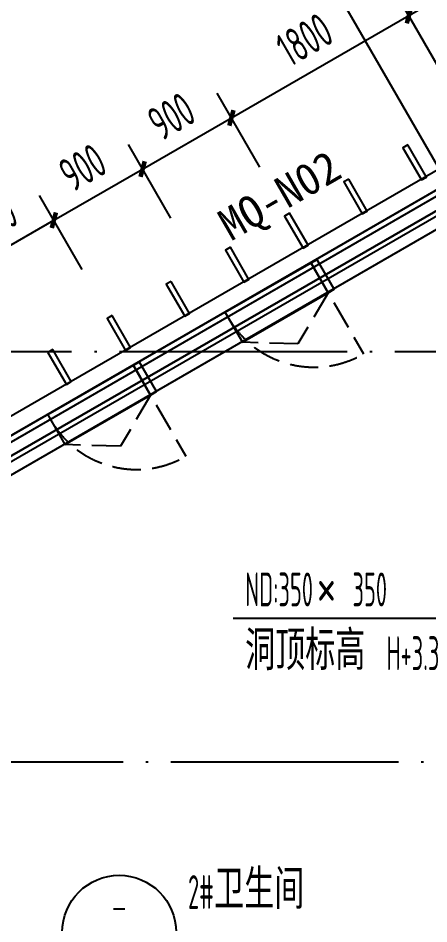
# Model space of a CAD drawing. Extents: x -228436 to 200315, y -41539 to 163917.
# Drawn here: x 42998 to 46607, y 75376 to 83331 of the extents above; entities that cross this region are included whole.
import ezdxf
from ezdxf.enums import TextEntityAlignment as Align

# ---------------------------------------------------------------- set-up
doc = ezdxf.new("R2010")
doc.units = 0
doc.header["$LTSCALE"] = 1000
doc.header["$MEASUREMENT"] = 0
for name, pattern in [('13#楼幕墙$0$DASH', [0.35, 0.25, -0.1]), ('X-104 13#平面$0$ACAD_ISO05W100', [34, 24, -3, 0.5, -3, 0.5, -3]), ('X-104 13#平面$0$DOTE', [2.42, 2, -0.2, 0.02, -0.2])]:
    doc.linetypes.add(name, pattern=pattern)
for name, color, linetype in [('01-标注_尺寸', 124, 'Continuous'), ('01-标注_符号', 200, 'Continuous'), ('02-TEXT_标注', 130, 'Continuous'), ('13#楼幕墙$0$A-C_幕墙龙骨', 133, 'Continuous'), ('13#楼幕墙$0$A-C_玻璃幕墙', 140, 'Continuous'), ('13#楼幕墙$0$A-C_窗', 140, 'Continuous'), ('13#楼幕墙$0$A-TECH_结构', 21, 'Continuous'), ('13#楼幕墙$0$D-铝板', 181, 'Continuous'), ('X-104 13#平面$0$01-标注_符号', 200, 'Continuous'), ('X-104 13#平面$0$02-TEXT_标注', 130, 'Continuous'), ('X-104 13#平面$0$A-TECH_结构', 21, 'Continuous'), ('X-104 13#平面$0$A_AXIS-轴线', 36, 'X-104 13#平面$0$DOTE')]:
    doc.layers.add(name, color=color, linetype=linetype)
doc.layers.add('X-104 13#平面$0$000套内', color=226, linetype='Continuous', lineweight=30, plot=False)
doc.styles.add('_TCH_DIM', font='ros1.shx', dxfattribs={"width": 0.8, "bigfont": 'jd.shx'})
doc.styles.add('_TCH_DIM_T3', font='ros1.shx', dxfattribs={"width": 0.705882, "bigfont": 'jd.shx'})
doc.styles.add('_TCH_LABEL', font='COMPLEX.shx', dxfattribs={"width": 0.8, "bigfont": 'GBCBIG.shx'})
doc.styles.add('X-104 13#平面$0$_TCH_AXIS', font='STXIHEI_0.TTF', dxfattribs={"width": 0.75})
doc.dimstyles.new('_TCH_ARCH&&100', dxfattribs={"dimtxt": 297.5, "dimasz": 100, "dimexe": 250, "dimexo": 300, "dimgap": 126.25, "dimtad": 1, "dimdec": 0, "dimzin": 0, "dimdsep": 46, "dimtxsty": '_TCH_DIM_T3', "dimblk": 'ARCHTICK', "dimcen": 0.09, "dimclrt": 7, "dimazin": 2, "dimtfac": 1, "dimtdec": 0, "dimtix": 1, "dimtmove": 2, "dimatfit": 3, "dimfxl": 0, "dimtolj": 1, "dimtzin": 0, "dimarcsym": 0})

# ---------------------------------------------------------------- blocks, each defined once
blk = doc.blocks.new('13#楼幕墙$0$A$C2B4E24BF')
at = {"linetype": '13#楼幕墙$0$DASH'}
for points in [[(5, 50), (5, 920)], [(5, 300), (460, 557), (875, 300)]]:
    blk.add_lwpolyline(points, dxfattribs=at)
blk.add_lwpolyline([(5, 0), (875, 0), (875, 300), (5, 300)], close=True)
blk.add_arc((5, 50), 870, 0, 90, dxfattribs=at)
blk = doc.blocks.new('13#楼幕墙$0$ccdididi')
blk.add_lwpolyline([(50, 325), (0, 325), (0, 0), (50, 0)], close=True)
blk = doc.blocks.new('13#楼幕墙$0$A$C7A413A1D')
blk.add_lwpolyline([(-70, -300), (-10, -300), (-10, 0), (-70, 0)], close=True)
blk = doc.blocks.new('13#楼幕墙')
at = {"layer": '13#楼幕墙$0$A-C_玻璃幕墙'}
for p, q in [((53293.2, 85645), (37800, 76700)), ((53287.9, 85584.2), (37850, 76671.1)), ((53271.9, 85401.8), (38000, 76584.5))]:
    blk.add_line(p, q, dxfattribs=at)
at = {"layer": '13#楼幕墙$0$A-TECH_结构'}
blk.add_lwpolyline([(4402.3, 77600), (-600, 77600), (-600, 60000), (21800, 60000), (21800, 61600), (58100, 61600), (58100, 81220), (53261.3, 85280.2), (38100, 76526.8), (38100, 72300), (12409.7, 72300), (4402.3, 77600)], dxfattribs=at)
at = {"layer": '13#楼幕墙$0$D-铝板'}
blk.add_lwpolyline([(37725.1, 76830), (53309.2, 85827.4), (53293.2, 85645), (37800, 76700)], close=True, dxfattribs=at)
at = {"layer": '13#楼幕墙$0$A-C_幕墙龙骨', "rotation": 29.95337307627283}
for p in [(45632.8, 81213.8), (44073.2, 80315)]:
    blk.add_blockref('13#楼幕墙$0$A$C7A413A1D', p, dxfattribs=at)
at = {"layer": '13#楼幕墙$0$A-C_窗', "rotation": 209.9533730763658}
for p in [(45576.5, 81181.3), (44016.9, 80282.6)]:
    blk.add_blockref('13#楼幕墙$0$A$C2B4E24BF', p, dxfattribs=at)
at = {"layer": '13#楼幕墙$0$D-铝板', "rotation": 29.95337307636523}
for p in [(46541.3, 81910.4), (46021.4, 81610.8), (45501.6, 81311.3), (44981.7, 81011.7), (44461.8, 80712.1), (43942, 80412.5), (43422.1, 80113)]:
    blk.add_blockref('13#楼幕墙$0$ccdididi', p, dxfattribs=at)
blk = doc.blocks.new('X-104 13#平面$0$轴网')
at = {"layer": 'X-104 13#平面$0$A_AXIS-轴线', "linetype": 'X-104 13#平面$0$DOTE'}
blk.add_line((60408.4, 18000), (-2925, 18000), dxfattribs=at)
blk = doc.blocks.new('X-104 13#平面')
at = {"layer": 'X-104 13#平面$0$000套内'}
blk.add_lwpolyline([(4100, 77750), (4100, 68700), (-750, 68700), (-750, 59850), (21950, 59850), (21950, 61450), (58250, 61450), (58250, 71300), (48400, 71300), (48400, 73450), (53400, 73450), (53400, 80500), (58250, 80500), (58250, 81290.1), (53289, 85452.6), (37950, 76613.3), (37950, 72450), (12454.9, 72450), (4447.4, 77750)], close=True, dxfattribs=at)
at = {"layer": 'X-104 13#平面$0$01-标注_符号'}
blk.add_line((46920.7, 81619.4), (45634.8, 83846.8), dxfattribs=at)
at = {"layer": 'X-104 13#平面$0$A-TECH_结构'}
blk.add_lwpolyline([(58100, 61600), (58100, 81220), (53261.3, 85280.2), (38100, 76526.8), (38100, 72300), (12409.7, 72300), (4402.3, 77600), (-600, 77600), (-600, 60000), (21800, 60000), (21800, 61600)], close=True, dxfattribs=at)
at = {"layer": 'X-104 13#平面$0$A_AXIS-轴线', "linetype": 'X-104 13#平面$0$DOTE'}
blk.add_line((39500, 76800), (60408.4, 76800), dxfattribs=at)
blk.add_blockref('X-104 13#平面$0$轴网', (0, 62400))
at = {"layer": 'X-104 13#平面$0$A-TECH_结构'}
blk.add_blockref('13#楼幕墙', (0, 0), dxfattribs=at)
at = {"layer": 'X-104 13#平面$0$02-TEXT_标注', "linetype": 'X-104 13#平面$0$ACAD_ISO05W100', "style": 'X-104 13#平面$0$_TCH_AXIS'}
blk.add_text('MQ-N02', height=281.25, rotation=29.95337, dxfattribs=at).set_placement((44866.1, 81366.9))
blk = doc.blocks.new('_ArchTick')
at = {"color": 0, "linetype": 'ByBlock', "const_width": 0.4}
blk.add_lwpolyline([(-0.5, -0.5), (0.5, 0.5)], dxfattribs=at)
blk = doc.blocks.new('*D549')
at = {"layer": '01-标注_尺寸', "color": 0, "lineweight": -2, "transparency": 16777216}
for p, q in [((43561, 81123.7), (43187.3, 81772.3)), ((42532.3, 81106.3), (43312.1, 81555.7)), ((42781.2, 80674.3), (42407.5, 81322.9))]:
    blk.add_line(p, q, dxfattribs=at)
at = {"layer": 'Defpoints', "color": 0, "transparency": 16777216}
for p in [(43312.1, 81555.7), (43710.8, 80863.7), (42931, 80414.4)]:
    blk.add_point(p, dxfattribs=at)
at = {"layer": '01-标注_尺寸', "color": 0, "lineweight": -2, "transparency": 16777216, "xscale": 100, "yscale": 100, "zscale": 100}
for p, rotation in [((43312.1, 81555.7), 29.95337307636664), ((42532.3, 81106.3), 209.9533730763666)]:
    blk.add_blockref('_ArchTick', p, dxfattribs=dict(at, rotation=rotation))
at = {"layer": '01-标注_尺寸', "color": 7, "transparency": 16777216, "insert": (42784.9, 81569.3), "char_height": 297.5, "attachment_point": 5, "rotation": 29.95337, "style": '_TCH_DIM_T3'}
blk.add_mtext('\\A1;900', dxfattribs=at)
blk = doc.blocks.new('*D550')
at = {"layer": '01-标注_尺寸', "color": 0, "lineweight": -2, "transparency": 16777216}
for p, q in [((44340.8, 81573), (43967, 82221.7)), ((43312.1, 81555.7), (44091.9, 82005.1)), ((43561, 81123.7), (43187.3, 81772.3))]:
    blk.add_line(p, q, dxfattribs=at)
at = {"layer": 'Defpoints', "color": 0, "transparency": 16777216}
for p in [(44091.9, 82005.1), (44490.6, 81313.1), (43710.8, 80863.7)]:
    blk.add_point(p, dxfattribs=at)
at = {"layer": '01-标注_尺寸', "color": 0, "lineweight": -2, "transparency": 16777216, "xscale": 100, "yscale": 100, "zscale": 100}
for p, rotation in [((44091.9, 82005.1), 29.95337307636659), ((43312.1, 81555.7), 209.9533730763666)]:
    blk.add_blockref('_ArchTick', p, dxfattribs=dict(at, rotation=rotation))
at = {"layer": '01-标注_尺寸', "color": 7, "transparency": 16777216, "insert": (43564.7, 82018.6), "char_height": 297.5, "attachment_point": 5, "rotation": 29.95337, "style": '_TCH_DIM_T3'}
blk.add_mtext('\\A1;900', dxfattribs=at)
blk = doc.blocks.new('*D551')
at = {"layer": '01-标注_尺寸', "color": 0, "lineweight": -2, "transparency": 16777216}
for p, q in [((45120.6, 82022.4), (44746.8, 82671)), ((44091.9, 82005.1), (44871.7, 82454.4)), ((44340.8, 81573), (43967, 82221.7))]:
    blk.add_line(p, q, dxfattribs=at)
at = {"layer": 'Defpoints', "color": 0, "transparency": 16777216}
for p in [(44871.7, 82454.4), (45270.4, 81762.5), (44490.6, 81313.1)]:
    blk.add_point(p, dxfattribs=at)
at = {"layer": '01-标注_尺寸', "color": 0, "lineweight": -2, "transparency": 16777216, "xscale": 100, "yscale": 100, "zscale": 100}
for p, rotation in [((44871.7, 82454.4), 29.9533730763663), ((44091.9, 82005.1), 209.9533730763663)]:
    blk.add_blockref('_ArchTick', p, dxfattribs=dict(at, rotation=rotation))
at = {"layer": '01-标注_尺寸', "color": 7, "transparency": 16777216, "insert": (44344.5, 82468), "char_height": 297.5, "attachment_point": 5, "rotation": 29.95337, "style": '_TCH_DIM_T3'}
blk.add_mtext('\\A1;900', dxfattribs=at)
blk = doc.blocks.new('*D552')
at = {"layer": '01-标注_尺寸', "color": 0, "lineweight": -2, "transparency": 16777216}
for p, q in [((46680.2, 82921.1), (46306.4, 83569.8)), ((44871.7, 82454.4), (46431.2, 83353.2)), ((45120.6, 82022.4), (44746.8, 82671))]:
    blk.add_line(p, q, dxfattribs=at)
at = {"layer": 'Defpoints', "color": 0, "transparency": 16777216}
for p in [(46431.2, 83353.2), (46830, 82661.2), (45270.4, 81762.5)]:
    blk.add_point(p, dxfattribs=at)
at = {"layer": '01-标注_尺寸', "color": 0, "lineweight": -2, "transparency": 16777216, "xscale": 100, "yscale": 100, "zscale": 100}
for p, rotation in [((46431.2, 83353.2), 29.95337307636649), ((44871.7, 82454.4), 209.9533730763665)]:
    blk.add_blockref('_ArchTick', p, dxfattribs=dict(at, rotation=rotation))
at = {"layer": '01-标注_尺寸', "color": 7, "transparency": 16777216, "insert": (45514.1, 83142.1), "char_height": 297.5, "attachment_point": 5, "rotation": 29.95337, "style": '_TCH_DIM_T3'}
blk.add_mtext('\\A1;1800', dxfattribs=at)
blk = doc.blocks.new('*D553')
at = {"layer": '01-标注_尺寸', "color": 0, "lineweight": -2, "transparency": 16777216}
for p, q in [((48239.8, 83819.9), (47866, 84468.5)), ((46431.2, 83353.2), (47990.8, 84251.9)), ((46680.2, 82921.1), (46306.4, 83569.8))]:
    blk.add_line(p, q, dxfattribs=at)
at = {"layer": 'Defpoints', "color": 0, "transparency": 16777216}
for p in [(47990.8, 84251.9), (48389.6, 83559.9), (46830, 82661.2)]:
    blk.add_point(p, dxfattribs=at)
at = {"layer": '01-标注_尺寸', "color": 0, "lineweight": -2, "transparency": 16777216, "xscale": 100, "yscale": 100, "zscale": 100}
for p, rotation in [((47990.8, 84251.9), 29.95337307636644), ((46431.2, 83353.2), 209.9533730763664)]:
    blk.add_blockref('_ArchTick', p, dxfattribs=dict(at, rotation=rotation))
at = {"layer": '01-标注_尺寸', "color": 7, "transparency": 16777216, "insert": (47073.7, 84040.8), "char_height": 297.5, "attachment_point": 5, "rotation": 29.95337, "style": '_TCH_DIM_T3'}
blk.add_mtext('\\A1;1800', dxfattribs=at)

msp = doc.modelspace()

# ---------------------------------------------------------------- linework, layer by layer
msp.add_line((53293.2, 85645), (37800, 76700))
at = {"layer": '01-标注_符号'}
msp.add_line((46767.9, 78059.2), (44887.7, 78059.2), dxfattribs=at)
msp.add_circle((43885.8, 75302), 500, dxfattribs=at)

# ---------------------------------------------------------------- block references
msp.add_blockref('X-104 13#平面', (0, 0))

# ---------------------------------------------------------------- texts
at = {"layer": '02-TEXT_标注', "style": '_TCH_DIM'}
for s, height, width, p in [('ND:350', 297.5, 0.564706, (44992.7, 78164.2)), ('350', 297.5, 0.564706, (45935.9, 78164.2)), ('×', 347.3, 0.8, (45625.5, 78164.2)), ('洞顶标高', 347.29, 0.8, (44992.7, 77604.2)), ('H+3.3', 297.5, 0.564706, (46234.3, 77604.2)), ('卫生间', 347.29, 0.8, (44720.4, 75506.2)), ('2#', 297.5, 0.564706, (44490.8, 75506.2))]:
    msp.add_text(s, height=height, dxfattribs=dict(at, width=width)).set_placement(p)
at = {"layer": '02-TEXT_标注', "style": '_TCH_LABEL', "width": 0.777778}
msp.add_text('-', height=265.1, dxfattribs=at).set_placement((43815.2, 75394), (43956.5, 75394), align=Align.FIT)

# ---------------------------------------------------------------- dimensions: what is measured, and where the dimension line sits
at = {"layer": '01-标注_尺寸'}
for base, p1, p2, picture, middle in [((47990.8, 84251.9), (46830, 82661.2), (48389.6, 83559.9), '*D553', (47073.7, 84040.8)), ((46431.2, 83353.2), (45270.4, 81762.5), (46830, 82661.2), '*D552', (45514.1, 83142.1)), ((44871.7, 82454.4), (44490.6, 81313.1), (45270.4, 81762.5), '*D551', (44344.5, 82468)), ((44091.9, 82005.1), (43710.8, 80863.7), (44490.6, 81313.1), '*D550', (43564.7, 82018.6)), ((43312.1, 81555.7), (42931, 80414.4), (43710.8, 80863.7), '*D549', (42784.9, 81569.3))]:
    dim = msp.add_linear_dim(base=base, p1=p1, p2=p2, angle=29.95337, dimstyle='_TCH_ARCH&&100', override={"dimgap": 0}, dxfattribs=at)
    dim.commit()
    dim.dimension.update_dxf_attribs({"geometry": picture, "text_midpoint": middle, "dimtype": 161, "text_rotation": 29.95337})

doc.saveas('drawing.dxf')
